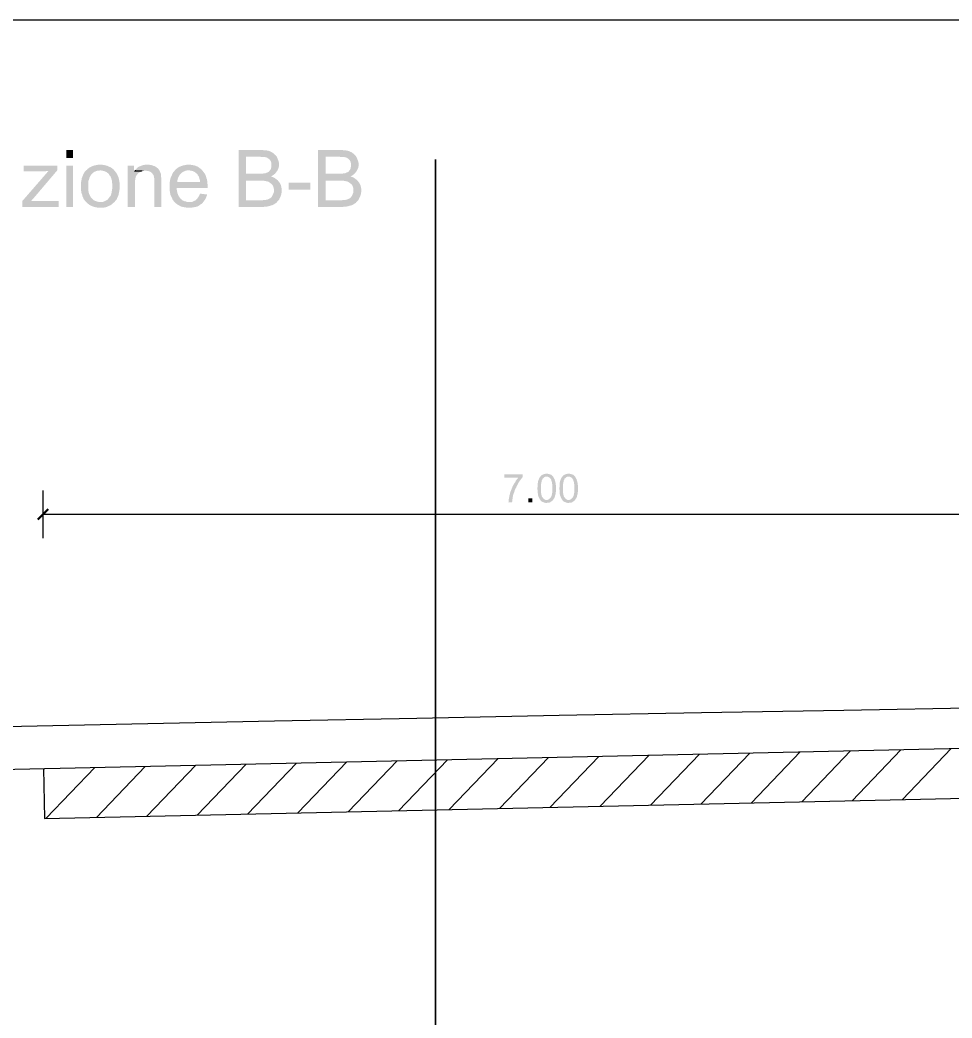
# Model space of a CAD drawing. Header units: millimetres. Extents: x -35.3 to 0.3, y 0.4 to 20.6.
# Drawn here: x -13.726 to -11.149, y 16.903 to 19.662 of the extents above; entities that cross this region are included whole.
import ezdxf

# ---------------------------------------------------------------- set-up
doc = ezdxf.new("R2010")
doc.units = ezdxf.units.MM
for name, color, linetype in [('Layer1', 3, 'Continuous'), ('PDF _Geometria', 7, 'Continuous'), ('PDF _Riempimenti solidi', 7, 'Continuous')]:
    doc.layers.add(name, color=color, linetype=linetype)

msp = doc.modelspace()

# ---------------------------------------------------------------- hatches: boundary and pattern name
at = {"layer": 'PDF _Riempimenti solidi', "transparency": 33554559}
for points in [[(-13.5793, 19.2802), (-13.5793, 19.3027), (-13.5985, 19.3027), (-13.5985, 19.2802)], [(-13.0627, 19.3027), (-13.1218, 19.3027), (-13.1218, 19.1452), (-13.0527, 19.1452), (-13.0477, 19.146), (-13.0435, 19.146), (-13.0402, 19.1468), (-13.036, 19.1477), (-13.0343, 19.1485), (-13.0302, 19.1493), (-13.026, 19.151), (-13.0218, 19.1535), (-13.0185, 19.156), (-13.0177, 19.156), (-13.0152, 19.1593), (-13.0118, 19.1627), (-13.101, 19.1635), (-13.101, 19.2177), (-13.0643, 19.2177), (-13.0135, 19.2185), (-13.0168, 19.221), (-13.0202, 19.2235), (-13.0235, 19.226), (-13.0277, 19.2277), (-13.0327, 19.2293), (-13.0318, 19.2293), (-13.0277, 19.2318), (-13.0243, 19.2343), (-13.101, 19.2368), (-13.101, 19.2843), (-13.0168, 19.2843), (-13.0193, 19.2877), (-13.0227, 19.291), (-13.026, 19.2935), (-13.0293, 19.296), (-13.0335, 19.2977), (-13.036, 19.2993), (-13.0393, 19.3002), (-13.0435, 19.301), (-13.0477, 19.3018), (-13.0527, 19.3018), (-13.0577, 19.3027)], [(-13.0168, 19.2843), (-13.0693, 19.2843), (-13.066, 19.2843), (-13.061, 19.2835), (-13.0518, 19.2835), (-13.0485, 19.2827), (-13.0452, 19.2818), (-13.0443, 19.2818), (-13.0402, 19.2793), (-13.0368, 19.2768), (-13.0343, 19.2735), (-13.0335, 19.2727), (-13.0318, 19.2685), (-13.031, 19.2643), (-13.031, 19.2585), (-13.0318, 19.2535), (-13.0327, 19.2493), (-13.0352, 19.246), (-13.036, 19.2452), (-13.0385, 19.2418), (-13.0427, 19.2402), (-13.0468, 19.2385), (-13.0485, 19.2377), (-13.0518, 19.2377), (-13.056, 19.2368), (-13.101, 19.2368), (-13.0243, 19.2343), (-13.021, 19.2368), (-13.0185, 19.2402), (-13.016, 19.2435), (-13.0143, 19.246), (-13.0127, 19.2493), (-13.011, 19.2535), (-13.0102, 19.2577), (-13.0102, 19.2668), (-13.011, 19.271), (-13.0127, 19.2752), (-13.016, 19.2835)], [(-12.8427, 19.3027), (-12.9018, 19.3027), (-12.9018, 19.1452), (-12.8327, 19.1452), (-12.8277, 19.146), (-12.8235, 19.146), (-12.8202, 19.1468), (-12.816, 19.1477), (-12.8143, 19.1485), (-12.8102, 19.1493), (-12.806, 19.151), (-12.8018, 19.1535), (-12.7985, 19.156), (-12.7977, 19.156), (-12.7952, 19.1593), (-12.7918, 19.1627), (-12.881, 19.1635), (-12.881, 19.2177), (-12.8443, 19.2177), (-12.7935, 19.2185), (-12.7968, 19.221), (-12.8002, 19.2235), (-12.8035, 19.226), (-12.8077, 19.2277), (-12.8127, 19.2293), (-12.8118, 19.2293), (-12.8077, 19.2318), (-12.8043, 19.2343), (-12.881, 19.2368), (-12.881, 19.2843), (-12.7968, 19.2843), (-12.7993, 19.2877), (-12.8027, 19.291), (-12.806, 19.2935), (-12.8093, 19.296), (-12.8135, 19.2977), (-12.816, 19.2993), (-12.8193, 19.3002), (-12.8235, 19.301), (-12.8277, 19.3018), (-12.8327, 19.3018), (-12.8377, 19.3027)], [(-12.7968, 19.2843), (-12.8493, 19.2843), (-12.846, 19.2843), (-12.841, 19.2835), (-12.8318, 19.2835), (-12.8285, 19.2827), (-12.8252, 19.2818), (-12.8243, 19.2818), (-12.8202, 19.2793), (-12.8168, 19.2768), (-12.8143, 19.2735), (-12.8135, 19.2727), (-12.8118, 19.2685), (-12.811, 19.2643), (-12.811, 19.2585), (-12.8118, 19.2535), (-12.8127, 19.2493), (-12.8152, 19.246), (-12.816, 19.2452), (-12.8185, 19.2418), (-12.8227, 19.2402), (-12.8268, 19.2385), (-12.8285, 19.2377), (-12.8318, 19.2377), (-12.836, 19.2368), (-12.881, 19.2368), (-12.8043, 19.2343), (-12.801, 19.2368), (-12.7985, 19.2402), (-12.796, 19.2435), (-12.7943, 19.246), (-12.7927, 19.2493), (-12.791, 19.2535), (-12.7902, 19.2577), (-12.7902, 19.2668), (-12.791, 19.271), (-12.7927, 19.2752), (-12.796, 19.2835)], [(-13.6227, 19.2593), (-13.716, 19.2593), (-13.716, 19.2435), (-13.6568, 19.2435), (-13.6527, 19.2443), (-13.6477, 19.2443), (-13.6227, 19.2468)], [(-13.5793, 19.1452), (-13.5793, 19.2593), (-13.5985, 19.2593), (-13.5985, 19.1452)], [(-13.5043, 19.2618), (-13.5093, 19.2618), (-13.5135, 19.261), (-13.5177, 19.2602), (-13.5218, 19.2593), (-13.526, 19.2577), (-13.5293, 19.256), (-13.5335, 19.2543), (-13.5368, 19.2518), (-13.5402, 19.2493), (-13.5402, 19.2485), (-13.5435, 19.246), (-13.5027, 19.246), (-13.4985, 19.2452), (-13.4943, 19.2443), (-13.4902, 19.2427), (-13.4868, 19.241), (-13.4835, 19.2385), (-13.4802, 19.2352), (-13.4785, 19.2318), (-13.476, 19.2293), (-13.4743, 19.2252), (-13.4735, 19.2218), (-13.4718, 19.2177), (-13.4718, 19.2127), (-13.471, 19.2077), (-13.471, 19.1968), (-13.4718, 19.1918), (-13.4727, 19.1868), (-13.4735, 19.1827), (-13.4743, 19.1793), (-13.476, 19.1752), (-13.4785, 19.1727), (-13.4802, 19.1693), (-13.4818, 19.1685), (-13.4843, 19.1652), (-13.4885, 19.1627), (-13.4918, 19.161), (-13.496, 19.1593), (-13.5002, 19.1585), (-13.5043, 19.1585), (-13.5427, 19.1577), (-13.5402, 19.1552), (-13.5368, 19.1527), (-13.5335, 19.1502), (-13.5302, 19.1485), (-13.526, 19.1468), (-13.5218, 19.1452), (-13.5177, 19.1443), (-13.5135, 19.1435), (-13.5093, 19.1427), (-13.4977, 19.1427), (-13.4927, 19.1435), (-13.4885, 19.1443), (-13.4843, 19.146), (-13.481, 19.1477), (-13.4768, 19.1493), (-13.4752, 19.1502), (-13.4718, 19.1527), (-13.4685, 19.156), (-13.4652, 19.1585), (-13.4627, 19.1618), (-13.4593, 19.1652), (-13.4577, 19.1693), (-13.456, 19.1727), (-13.4543, 19.1768), (-13.4535, 19.1802), (-13.4527, 19.1843), (-13.4518, 19.1885), (-13.451, 19.1935), (-13.451, 19.2127), (-13.4518, 19.2168), (-13.4527, 19.2218), (-13.4535, 19.226), (-13.4552, 19.2293), (-13.4568, 19.2335), (-13.4585, 19.2368), (-13.461, 19.2402), (-13.4635, 19.2435), (-13.466, 19.2468), (-13.4685, 19.2493), (-13.4718, 19.2518), (-13.4752, 19.2543), (-13.4793, 19.256), (-13.4827, 19.2577), (-13.4868, 19.2593), (-13.491, 19.2602), (-13.4952, 19.261), (-13.4993, 19.2618)], [(-13.411, 19.2593), (-13.4285, 19.2593), (-13.4285, 19.1452), (-13.4085, 19.1452), (-13.4085, 19.2152), (-13.4077, 19.2202), (-13.4068, 19.2252), (-13.406, 19.2285), (-13.4043, 19.2318), (-13.4018, 19.2352), (-13.4002, 19.2368), (-13.3985, 19.2385), (-13.3952, 19.241), (-13.391, 19.2427), (-13.411, 19.2427)], [(-13.3743, 19.2618), (-13.3793, 19.2618), (-13.3835, 19.261), (-13.3877, 19.2602), (-13.3918, 19.2585), (-13.396, 19.2568), (-13.3993, 19.2552), (-13.4027, 19.2527), (-13.4052, 19.2493), (-13.4085, 19.2468), (-13.3785, 19.2452), (-13.3777, 19.2452), (-13.3727, 19.2443), (-13.3685, 19.2435), (-13.3652, 19.2418), (-13.3618, 19.2393), (-13.3593, 19.236), (-13.3568, 19.2327), (-13.3568, 19.2318), (-13.356, 19.2285), (-13.3552, 19.2243), (-13.3552, 19.1452), (-13.3352, 19.1452), (-13.3352, 19.2227), (-13.336, 19.2277), (-13.336, 19.231), (-13.3368, 19.2343), (-13.3368, 19.2368), (-13.3385, 19.241), (-13.3402, 19.2452), (-13.3427, 19.2485), (-13.3443, 19.251), (-13.3477, 19.2535), (-13.351, 19.256), (-13.3552, 19.2585), (-13.3568, 19.2585), (-13.361, 19.2602), (-13.3652, 19.261), (-13.3702, 19.2618)], [(-13.2593, 19.2618), (-13.2643, 19.2618), (-13.2685, 19.261), (-13.2727, 19.2602), (-13.2768, 19.2593), (-13.281, 19.2577), (-13.2852, 19.256), (-13.2885, 19.2543), (-13.2918, 19.2518), (-13.2952, 19.2493), (-13.2985, 19.246), (-13.2577, 19.246), (-13.2535, 19.2452), (-13.2493, 19.2443), (-13.2452, 19.2427), (-13.2418, 19.241), (-13.2385, 19.2377), (-13.2352, 19.2352), (-13.2352, 19.2335), (-13.2327, 19.231), (-13.231, 19.2268), (-13.2302, 19.2227), (-13.2285, 19.2185), (-13.2285, 19.2135), (-13.2918, 19.2135), (-13.2085, 19.2118), (-13.2085, 19.2168), (-13.2093, 19.221), (-13.211, 19.2252), (-13.2118, 19.2293), (-13.2135, 19.2335), (-13.2152, 19.2368), (-13.2202, 19.2435), (-13.2227, 19.246), (-13.2243, 19.2485), (-13.2277, 19.251), (-13.231, 19.2535), (-13.2343, 19.256), (-13.2385, 19.2577), (-13.2427, 19.2593), (-13.246, 19.2602), (-13.251, 19.261), (-13.2552, 19.2618)], [(-13.6227, 19.2468), (-13.6477, 19.2443), (-13.7202, 19.161), (-13.7202, 19.1452), (-13.696, 19.161), (-13.6843, 19.1743)], [(-13.5435, 19.246), (-13.546, 19.2435), (-13.5485, 19.2402), (-13.5502, 19.2368), (-13.5518, 19.2335), (-13.5535, 19.2293), (-13.5552, 19.2252), (-13.556, 19.221), (-13.5568, 19.2168), (-13.5577, 19.2118), (-13.5577, 19.1918), (-13.5568, 19.1868), (-13.556, 19.1827), (-13.5543, 19.1785), (-13.5535, 19.1743), (-13.5518, 19.171), (-13.5502, 19.1668), (-13.5477, 19.1635), (-13.5452, 19.161), (-13.5427, 19.1577), (-13.5043, 19.1585), (-13.506, 19.1585), (-13.5102, 19.1593), (-13.5143, 19.1602), (-13.5185, 19.1618), (-13.5218, 19.1635), (-13.5252, 19.166), (-13.5285, 19.1693), (-13.531, 19.1727), (-13.5327, 19.176), (-13.5343, 19.1793), (-13.536, 19.1835), (-13.5368, 19.1877), (-13.5377, 19.1918), (-13.5377, 19.2127), (-13.5368, 19.2177), (-13.5352, 19.2218), (-13.5343, 19.2252), (-13.5327, 19.2293), (-13.531, 19.2318), (-13.5285, 19.2352), (-13.5243, 19.2393), (-13.521, 19.2418), (-13.5168, 19.2435), (-13.5127, 19.2452), (-13.5085, 19.2452), (-13.5043, 19.246)], [(-13.4085, 19.2468), (-13.411, 19.2427), (-13.391, 19.2427), (-13.3868, 19.2443), (-13.3827, 19.2452), (-13.3785, 19.2452)], [(-13.2985, 19.246), (-13.2985, 19.2452), (-13.301, 19.2427), (-13.3035, 19.2393), (-13.3052, 19.236), (-13.3068, 19.2318), (-13.3085, 19.2285), (-13.3102, 19.2243), (-13.311, 19.2202), (-13.3118, 19.216), (-13.3127, 19.211), (-13.3127, 19.1918), (-13.3118, 19.1877), (-13.311, 19.1827), (-13.3102, 19.1785), (-13.3085, 19.1752), (-13.3068, 19.171), (-13.3035, 19.1643), (-13.2985, 19.1577), (-13.2585, 19.1585), (-13.2635, 19.1585), (-13.2677, 19.1602), (-13.2718, 19.161), (-13.276, 19.1627), (-13.2793, 19.1652), (-13.2827, 19.1685), (-13.2827, 19.1693), (-13.2852, 19.1718), (-13.2877, 19.1752), (-13.2893, 19.1793), (-13.291, 19.1835), (-13.2918, 19.1877), (-13.2927, 19.1927), (-13.2927, 19.1977), (-13.2077, 19.1977), (-13.2077, 19.2077), (-13.2085, 19.2118), (-13.2918, 19.2135), (-13.291, 19.2185), (-13.2902, 19.2227), (-13.2885, 19.2268), (-13.2868, 19.2302), (-13.2843, 19.2343), (-13.2818, 19.2368), (-13.2793, 19.2393), (-13.276, 19.2418), (-13.2718, 19.2435), (-13.2685, 19.2452), (-13.2643, 19.246), (-13.2593, 19.246)], [(-13.0135, 19.2185), (-13.0643, 19.2177), (-13.0527, 19.2177), (-13.0485, 19.2168), (-13.0443, 19.216), (-13.041, 19.2152), (-13.0385, 19.2143), (-13.0352, 19.2118), (-13.0318, 19.2093), (-13.0285, 19.206), (-13.0268, 19.2035), (-13.0252, 19.1993), (-13.0243, 19.1952), (-13.0243, 19.186), (-13.026, 19.181), (-13.0293, 19.1743), (-13.0318, 19.171), (-13.0352, 19.1685), (-13.0385, 19.1668), (-13.0427, 19.1652), (-13.0477, 19.1643), (-13.051, 19.1643), (-13.056, 19.1635), (-13.101, 19.1635), (-13.0118, 19.1627), (-13.0093, 19.166), (-13.0077, 19.1702), (-13.006, 19.1735), (-13.0043, 19.1777), (-13.0035, 19.1818), (-13.0027, 19.186), (-13.0027, 19.1952), (-13.0035, 19.1993), (-13.0043, 19.2035), (-13.006, 19.2077), (-13.0077, 19.211), (-13.0102, 19.2143), (-13.011, 19.2152)], [(-12.9235, 19.1927), (-12.9235, 19.2118), (-12.9835, 19.2118), (-12.9835, 19.1927)], [(-12.7935, 19.2185), (-12.8443, 19.2177), (-12.8327, 19.2177), (-12.8285, 19.2168), (-12.8243, 19.216), (-12.821, 19.2152), (-12.8185, 19.2143), (-12.8152, 19.2118), (-12.8118, 19.2093), (-12.8085, 19.206), (-12.8068, 19.2035), (-12.8052, 19.1993), (-12.8043, 19.1952), (-12.8043, 19.186), (-12.806, 19.181), (-12.8093, 19.1743), (-12.8118, 19.171), (-12.8152, 19.1685), (-12.8185, 19.1668), (-12.8227, 19.1652), (-12.8277, 19.1643), (-12.831, 19.1643), (-12.836, 19.1635), (-12.881, 19.1635), (-12.7918, 19.1627), (-12.7893, 19.166), (-12.7877, 19.1702), (-12.786, 19.1735), (-12.7843, 19.1777), (-12.7835, 19.1818), (-12.7827, 19.186), (-12.7827, 19.1952), (-12.7835, 19.1993), (-12.7843, 19.2035), (-12.786, 19.2077), (-12.7877, 19.211), (-12.7902, 19.2143), (-12.791, 19.2152)], [(-13.2285, 19.1818), (-13.2302, 19.1768), (-13.2327, 19.1735), (-13.2352, 19.1693), (-13.2418, 19.1627), (-13.246, 19.161), (-13.2493, 19.1593), (-13.2535, 19.1585), (-13.2585, 19.1585), (-13.2985, 19.1577), (-13.2977, 19.1577), (-13.2943, 19.1543), (-13.291, 19.1518), (-13.2877, 19.1502), (-13.2843, 19.1477), (-13.2802, 19.146), (-13.2768, 19.1452), (-13.2727, 19.1443), (-13.2677, 19.1435), (-13.2635, 19.1427), (-13.2535, 19.1427), (-13.2493, 19.1435), (-13.2443, 19.1443), (-13.2402, 19.1452), (-13.2368, 19.146), (-13.2327, 19.1477), (-13.2293, 19.1502), (-13.226, 19.1527), (-13.2243, 19.1535), (-13.221, 19.1568), (-13.2185, 19.1602), (-13.216, 19.1635), (-13.2135, 19.1668), (-13.2118, 19.171), (-13.2085, 19.1793)], [(-13.6193, 19.1618), (-13.6868, 19.1618), (-13.6918, 19.161), (-13.696, 19.161), (-13.7202, 19.1452), (-13.6193, 19.1452)], [(-12.336, 18.406), (-12.3868, 18.406), (-12.3868, 18.3968), (-12.3477, 18.3968), (-12.3485, 18.3968), (-12.3493, 18.3952), (-12.3527, 18.3918), (-12.3535, 18.3902), (-12.3552, 18.3885), (-12.356, 18.386), (-12.3568, 18.3843), (-12.3585, 18.3827), (-12.3593, 18.3802), (-12.361, 18.3785), (-12.3618, 18.376), (-12.3627, 18.3752), (-12.3635, 18.3735), (-12.3643, 18.3718), (-12.3652, 18.3693), (-12.366, 18.3677), (-12.3668, 18.3652), (-12.3677, 18.3635), (-12.3685, 18.361), (-12.3693, 18.3593), (-12.3702, 18.3568), (-12.371, 18.3552), (-12.371, 18.3527), (-12.3718, 18.351), (-12.3718, 18.3502), (-12.3727, 18.3477), (-12.3735, 18.3452), (-12.3735, 18.3427), (-12.3743, 18.3402), (-12.3743, 18.3385), (-12.3752, 18.336), (-12.3752, 18.3302), (-12.376, 18.3285), (-12.366, 18.3285), (-12.3652, 18.331), (-12.3652, 18.3352), (-12.3643, 18.3377), (-12.3643, 18.3418), (-12.3635, 18.3443), (-12.3627, 18.346), (-12.3627, 18.3485), (-12.3618, 18.3502), (-12.3618, 18.351), (-12.361, 18.3535), (-12.3602, 18.3552), (-12.3593, 18.3577), (-12.3585, 18.3593), (-12.3585, 18.3618), (-12.3577, 18.3635), (-12.3568, 18.3652), (-12.3552, 18.3677), (-12.3543, 18.3693), (-12.3535, 18.3718), (-12.3527, 18.3735), (-12.3518, 18.3752), (-12.3502, 18.3777), (-12.3493, 18.3793), (-12.3485, 18.3818), (-12.3468, 18.3835), (-12.346, 18.3852), (-12.3443, 18.3877), (-12.3435, 18.3893), (-12.3418, 18.391), (-12.341, 18.3927), (-12.3393, 18.3943), (-12.3385, 18.396), (-12.336, 18.3985)], [(-12.2702, 18.4077), (-12.2727, 18.4077), (-12.2743, 18.4068), (-12.2768, 18.4068), (-12.2785, 18.406), (-12.281, 18.4052), (-12.2827, 18.4043), (-12.2877, 18.3993), (-12.2668, 18.3993), (-12.2652, 18.3985), (-12.2635, 18.3977), (-12.2618, 18.3968), (-12.2602, 18.3952), (-12.2585, 18.3935), (-12.2585, 18.3927), (-12.2577, 18.3918), (-12.2568, 18.3902), (-12.2568, 18.3885), (-12.256, 18.3868), (-12.256, 18.3852), (-12.2552, 18.3835), (-12.2552, 18.381), (-12.2543, 18.3785), (-12.2543, 18.3552), (-12.2552, 18.3535), (-12.2552, 18.351), (-12.256, 18.3493), (-12.256, 18.3468), (-12.2568, 18.3452), (-12.2577, 18.3443), (-12.2577, 18.3427), (-12.2585, 18.3418), (-12.2593, 18.341), (-12.261, 18.3393), (-12.2627, 18.3377), (-12.2643, 18.3368), (-12.266, 18.336), (-12.2677, 18.3352), (-12.2702, 18.3352), (-12.2868, 18.3343), (-12.2827, 18.3302), (-12.2802, 18.3293), (-12.2785, 18.3285), (-12.2768, 18.3277), (-12.2743, 18.3277), (-12.2727, 18.3268), (-12.2693, 18.3268), (-12.2677, 18.3277), (-12.2627, 18.3277), (-12.261, 18.3285), (-12.2593, 18.3293), (-12.2568, 18.331), (-12.256, 18.3318), (-12.2552, 18.3318), (-12.2535, 18.3335), (-12.2527, 18.3352), (-12.251, 18.3368), (-12.2502, 18.3385), (-12.2485, 18.341), (-12.2477, 18.3427), (-12.2468, 18.3452), (-12.2468, 18.3468), (-12.246, 18.3493), (-12.2452, 18.351), (-12.2452, 18.3552), (-12.2443, 18.3577), (-12.2443, 18.376), (-12.2452, 18.3785), (-12.2452, 18.3827), (-12.246, 18.3843), (-12.246, 18.386), (-12.2468, 18.3877), (-12.2477, 18.3902), (-12.2477, 18.3918), (-12.2493, 18.3943), (-12.2502, 18.396), (-12.251, 18.3977), (-12.2518, 18.3993), (-12.2568, 18.4043), (-12.2585, 18.4052), (-12.2593, 18.4052), (-12.261, 18.406), (-12.2635, 18.4068), (-12.2652, 18.4068), (-12.2677, 18.4077)], [(-12.2093, 18.4077), (-12.2118, 18.4077), (-12.2135, 18.4068), (-12.216, 18.4068), (-12.2177, 18.406), (-12.2202, 18.4052), (-12.2218, 18.4043), (-12.2268, 18.3993), (-12.206, 18.3993), (-12.2043, 18.3985), (-12.2027, 18.3977), (-12.201, 18.3968), (-12.1993, 18.3952), (-12.1977, 18.3935), (-12.1977, 18.3927), (-12.1968, 18.3918), (-12.196, 18.3902), (-12.196, 18.3885), (-12.1952, 18.3868), (-12.1952, 18.3852), (-12.1943, 18.3835), (-12.1943, 18.381), (-12.1935, 18.3785), (-12.1935, 18.3552), (-12.1943, 18.3535), (-12.1943, 18.351), (-12.1952, 18.3493), (-12.1952, 18.3468), (-12.196, 18.3452), (-12.1968, 18.3443), (-12.1968, 18.3427), (-12.1977, 18.3418), (-12.1985, 18.341), (-12.2002, 18.3393), (-12.2018, 18.3377), (-12.2035, 18.3368), (-12.2052, 18.336), (-12.2068, 18.3352), (-12.2093, 18.3352), (-12.226, 18.3343), (-12.2218, 18.3302), (-12.2193, 18.3293), (-12.2177, 18.3285), (-12.216, 18.3277), (-12.2135, 18.3277), (-12.2118, 18.3268), (-12.2085, 18.3268), (-12.2068, 18.3277), (-12.2018, 18.3277), (-12.2002, 18.3285), (-12.1985, 18.3293), (-12.196, 18.331), (-12.1952, 18.3318), (-12.1943, 18.3318), (-12.1927, 18.3335), (-12.1918, 18.3352), (-12.1902, 18.3368), (-12.1893, 18.3385), (-12.1877, 18.341), (-12.1868, 18.3427), (-12.186, 18.3452), (-12.186, 18.3468), (-12.1852, 18.3493), (-12.1843, 18.351), (-12.1843, 18.3552), (-12.1835, 18.3577), (-12.1835, 18.376), (-12.1843, 18.3785), (-12.1843, 18.3827), (-12.1852, 18.3843), (-12.1852, 18.386), (-12.186, 18.3877), (-12.1868, 18.3902), (-12.1868, 18.3918), (-12.1885, 18.3943), (-12.1893, 18.396), (-12.1902, 18.3977), (-12.191, 18.3993), (-12.196, 18.4043), (-12.1977, 18.4052), (-12.1985, 18.4052), (-12.2002, 18.406), (-12.2027, 18.4068), (-12.2043, 18.4068), (-12.2068, 18.4077)], [(-12.2877, 18.3993), (-12.2885, 18.3977), (-12.2902, 18.396), (-12.291, 18.3943), (-12.2918, 18.3918), (-12.2927, 18.3902), (-12.2927, 18.3893), (-12.2935, 18.3877), (-12.2935, 18.386), (-12.2943, 18.3835), (-12.2943, 18.3818), (-12.2952, 18.3793), (-12.2952, 18.3702), (-12.296, 18.3677), (-12.296, 18.366), (-12.2952, 18.3635), (-12.2952, 18.3552), (-12.2943, 18.3535), (-12.2943, 18.351), (-12.2935, 18.3485), (-12.2935, 18.3468), (-12.2927, 18.3452), (-12.2918, 18.3427), (-12.2902, 18.3393), (-12.2893, 18.3377), (-12.2885, 18.3368), (-12.2877, 18.3352), (-12.2868, 18.3343), (-12.2702, 18.3352), (-12.2727, 18.3352), (-12.2743, 18.336), (-12.276, 18.3368), (-12.2777, 18.3385), (-12.2793, 18.3393), (-12.281, 18.3418), (-12.2818, 18.3427), (-12.2827, 18.3443), (-12.2835, 18.346), (-12.2835, 18.3477), (-12.2843, 18.3493), (-12.2843, 18.351), (-12.2852, 18.3535), (-12.2852, 18.361), (-12.286, 18.3643), (-12.286, 18.3718), (-12.2852, 18.3752), (-12.2852, 18.3802), (-12.2843, 18.3818), (-12.2843, 18.3843), (-12.2835, 18.386), (-12.2835, 18.3885), (-12.2827, 18.3902), (-12.2818, 18.391), (-12.2818, 18.3927), (-12.281, 18.3943), (-12.2793, 18.3952), (-12.276, 18.3985), (-12.2743, 18.3993), (-12.2702, 18.3993)], [(-12.2268, 18.3993), (-12.2277, 18.3977), (-12.2293, 18.396), (-12.2302, 18.3943), (-12.231, 18.3918), (-12.2318, 18.3902), (-12.2318, 18.3893), (-12.2327, 18.3877), (-12.2327, 18.386), (-12.2335, 18.3835), (-12.2335, 18.3818), (-12.2343, 18.3793), (-12.2343, 18.3702), (-12.2352, 18.3677), (-12.2352, 18.366), (-12.2343, 18.3635), (-12.2343, 18.3552), (-12.2335, 18.3535), (-12.2335, 18.351), (-12.2327, 18.3485), (-12.2327, 18.3468), (-12.2318, 18.3452), (-12.231, 18.3427), (-12.2293, 18.3393), (-12.2285, 18.3377), (-12.2277, 18.3368), (-12.2268, 18.3352), (-12.226, 18.3343), (-12.2093, 18.3352), (-12.2118, 18.3352), (-12.2135, 18.336), (-12.2152, 18.3368), (-12.2168, 18.3385), (-12.2185, 18.3393), (-12.2202, 18.3418), (-12.221, 18.3427), (-12.2218, 18.3443), (-12.2227, 18.346), (-12.2227, 18.3477), (-12.2235, 18.3493), (-12.2235, 18.351), (-12.2243, 18.3535), (-12.2243, 18.361), (-12.2252, 18.3643), (-12.2252, 18.3718), (-12.2243, 18.3752), (-12.2243, 18.3802), (-12.2235, 18.3818), (-12.2235, 18.3843), (-12.2227, 18.386), (-12.2227, 18.3885), (-12.2218, 18.3902), (-12.221, 18.391), (-12.221, 18.3927), (-12.2202, 18.3943), (-12.2185, 18.3952), (-12.2152, 18.3985), (-12.2135, 18.3993), (-12.2093, 18.3993)], [(-12.3093, 18.3285), (-12.3093, 18.3393), (-12.3202, 18.3393), (-12.3202, 18.3285)]]:
    msp.add_hatch(color=256, dxfattribs=at).paths.add_polyline_path(points)

# ---------------------------------------------------------------- linework, layer by layer
at = {"layer": 'Layer1', "extrusion": (-1, 1.83697e-16, 6.12323e-17), "elevation": 12.5775}
msp.add_lwpolyline([(-16.1503, -1.4667), (-16.1503, -0.0883), (-19.2678, 1.6933), (-19.2758, 2.054), (-13.8078, 2.175)], dxfattribs=at)
at = {"layer": 'PDF _Geometria', "lineweight": 25}
msp.add_lwpolyline([(-35.3452, 0.3843), (-35.3452, 19.6618), (0.259, 19.6618), (0.259, 0.3843)], close=True, dxfattribs=at)
for points in [[(-13.6627, 18.361), (-13.6627, 18.2293)], [(-10.1193, 18.2952), (-10.6435, 18.2952), (-10.7093, 18.2952), (-10.776, 18.2952), (-10.8402, 18.2952), (-10.9068, 18.2952), (-10.9727, 18.2952), (-13.6627, 18.2952)], [(-17.4518, 17.6177), (-15.7785, 17.661), (-15.3843, 17.671), (-14.991, 17.6802), (-14.5977, 17.6893), (-14.2043, 17.6985), (-13.8102, 17.7077), (-13.4168, 17.716), (-13.0227, 17.7243), (-12.6293, 17.7318), (-12.2352, 17.7402), (-11.8418, 17.7477), (-11.4485, 17.7543), (-11.0543, 17.7618), (-10.661, 17.7685), (-10.3943, 17.7727), (-10.5143, 17.8927), (-10.3943, 17.8927)], [(-10.9068, 17.6535), (-10.7093, 17.6535), (-10.7093, 16.8752), (-10.1193, 16.8752), (-10.1193, 14.0127), (-8.7802, 14.0127), (-8.7802, 13.3035), (-13.2493, 13.3035), (-13.2493, 14.0118), (-13.2493, 15.3902), (-16.3668, 17.1718), (-16.3668, 17.5327), (-10.9068, 17.6535), (-10.9068, 17.6135), (-10.946, 17.6127), (-10.9468, 17.6527)], [(-13.661, 17.5927), (-13.6585, 17.4543), (-10.9435, 17.5143), (-10.9443, 17.5543), (-10.9068, 17.5543), (-10.9068, 14.0118), (-13.2493, 14.0118)]]:
    msp.add_lwpolyline(points, dxfattribs=at)
at = {"layer": 'PDF _Geometria', "lineweight": 50}
msp.add_lwpolyline([(-13.6485, 18.3093), (-13.6768, 18.281)], dxfattribs=at)
at = {"layer": 'PDF _Geometria', "lineweight": 9}
for points in [[(-12.1218, 17.4885), (-11.9868, 17.6293)], [(-11.9827, 17.4918), (-11.8477, 17.6327)], [(-11.8435, 17.4943), (-11.7077, 17.6352)], [(-11.7035, 17.4977), (-11.5685, 17.6385)], [(-11.5643, 17.501), (-11.4293, 17.6418)], [(-11.4252, 17.5035), (-11.2902, 17.6443)], [(-11.286, 17.5068), (-11.151, 17.6477)], [(-13.3752, 17.461), (-13.2402, 17.6018)], [(-13.236, 17.4643), (-13.101, 17.6052)], [(-13.0968, 17.4668), (-12.9618, 17.6077)], [(-12.9577, 17.4702), (-12.8227, 17.611)], [(-12.8185, 17.4735), (-12.6835, 17.6143)], [(-12.6793, 17.476), (-12.5443, 17.6168)], [(-12.5393, 17.4793), (-12.4043, 17.6202)], [(-12.4002, 17.4827), (-12.2652, 17.6235)], [(-12.261, 17.4852), (-12.126, 17.626)], [(-13.661, 17.5893), (-13.6585, 17.5927)], [(-13.6543, 17.4552), (-13.5193, 17.5952)], [(-13.5152, 17.4577), (-13.3802, 17.5985)]]:
    msp.add_lwpolyline(points, dxfattribs=at)

doc.saveas('drawing.dxf')
